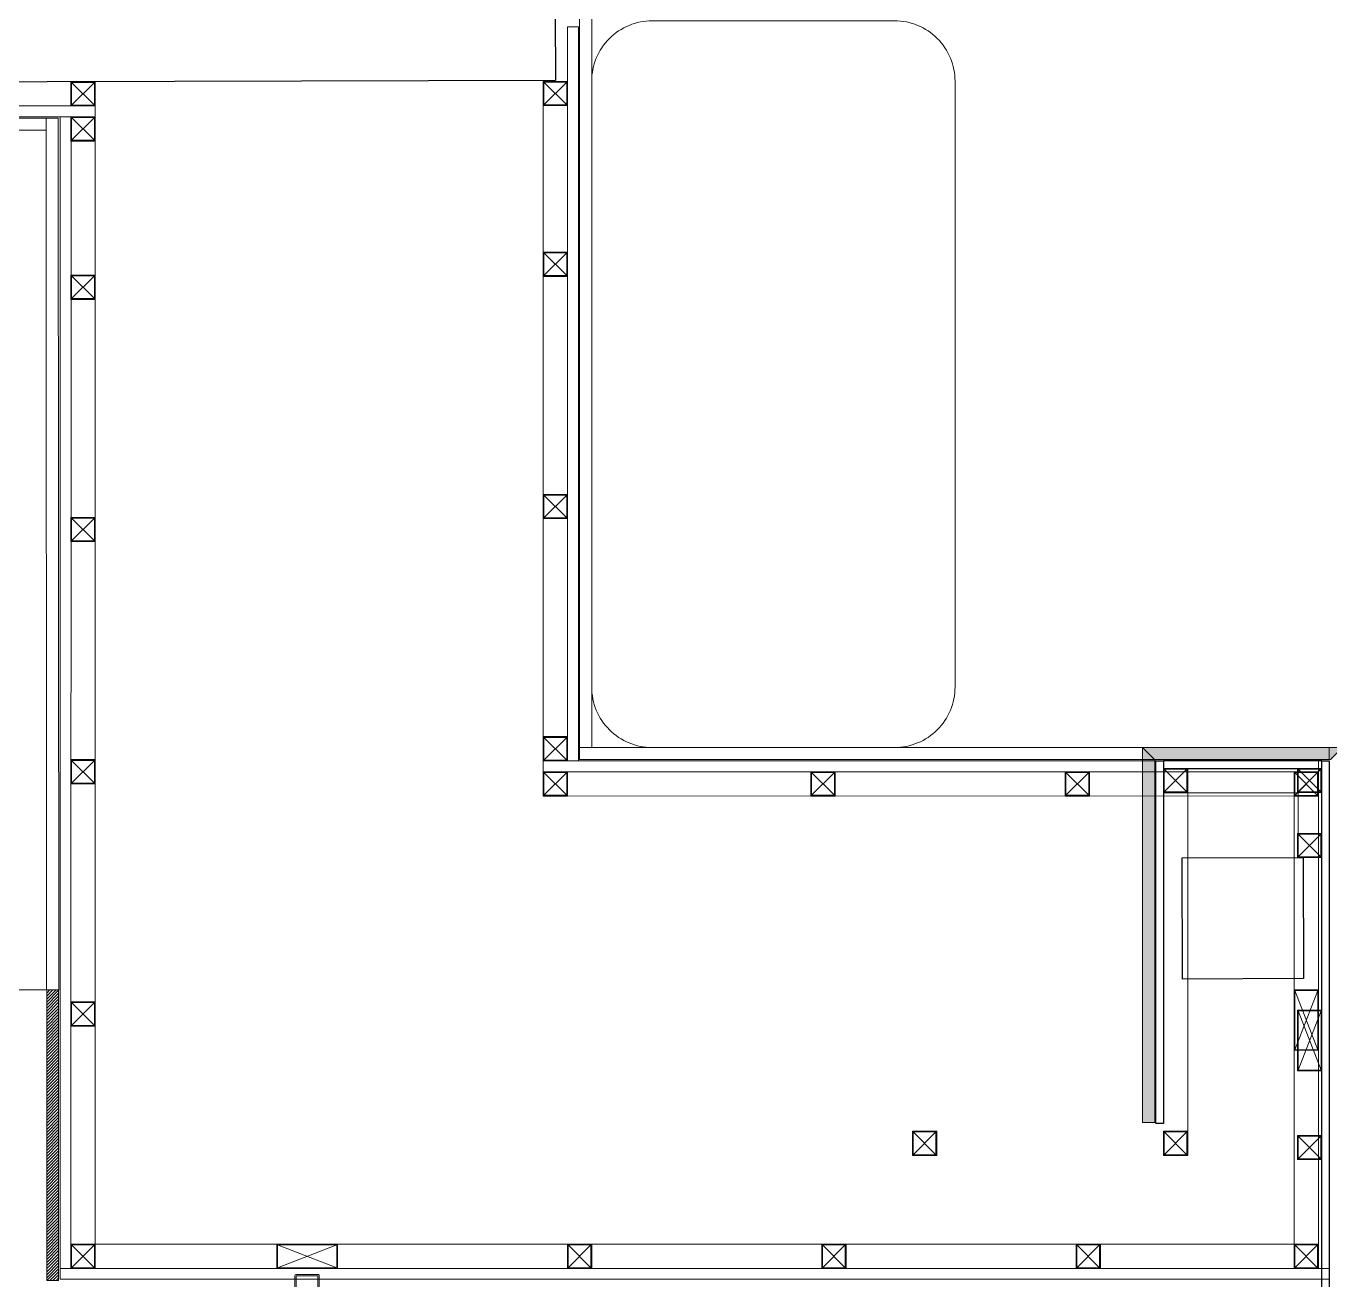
# Model space of a CAD drawing. Header units: centimetres. Extents: x 5488 to 20269, y -31398 to -19684.
# Drawn here: x 6907.9 to 7123.2, y -23135.5 to -22928.5 of the extents above; entities that cross this region are included whole.
import ezdxf

# ---------------------------------------------------------------- set-up
doc = ezdxf.new("R2010")
doc.units = ezdxf.units.CM
doc.linetypes.add('HIDDEN', pattern=[9.525, 6.35, -3.175])
for name, color, linetype, lineweight in [('CRC_olcu_dıs', 201, 'Continuous', 20), ('xxx_Auto_Duvar_Duvar Plan Kesit', 7, 'Continuous', 30), ('xxx_Auto_Element_Dograma Metal', 211, 'Continuous', 20), ('xxx_Auto_Kaplama_Ahşap', 34, 'Continuous', 0), ('xxx_Auto_Kaplama_Ahşap Tarama', 16, 'Continuous', 5), ('xxx_Auto_Kaplama_Aluminyum', 133, 'Continuous', 13), ('xxx_Auto_Kaplama_Doğal Taş', 43, 'Continuous', 13), ('xxx_Auto_Kaplama_Mermer', 43, 'Continuous', 13), ('xxx_Auto_Kaplama_Tavan Alcipan', 8, 'Continuous', 13), ('xxx_Auto_Konstruksiyon_Metal', 141, 'Continuous', 0), ('xxx_Auto_Olcu_Ic', 33, 'Continuous', 9), ('xxx_Auto_Tasiyici_Betonarme', 1, 'Continuous', 30), ('xxx_Auto_Tefris_Silik', 252, 'Continuous', 13)]:
    doc.layers.add(name, color=color, linetype=linetype, lineweight=lineweight)
doc.layers.add('xxx_Auto_Kaplama_Mermer Tarama', color=7, linetype='Continuous', lineweight=0, true_color=0xadadad)
doc.layers.add('xxx_Autoxxx_Auto_Duvar_Alcipan', color=51, linetype='Continuous')

# ---------------------------------------------------------------- blocks, each defined once
blk = doc.blocks.new('dkm_20_20')
at = {"layer": 'xxx_Auto_Tasiyici_Betonarme'}
blk.add_lwpolyline([(-10, 10), (10, 10), (10, -10), (-10, -10)], close=True, dxfattribs=at)
blk = doc.blocks.new('A$Cb3d25d0a')
at = {"layer": 'xxx_Auto_Konstruksiyon_Metal', "lineweight": 20}
h = blk.add_hatch(color=256, dxfattribs=at)
h.dxf.hatch_style = 1
h.paths.add_polyline_path([(2, 2), (2, -2), (-2, -2), (-2, 2)])
h.paths.add_polyline_path([(1.88, 1.88), (-1.88, 1.88), (-1.88, -1.88), (1.88, -1.88)], flags=16)
for points in [[(2, -2), (2, 2), (-2, 2), (-2, -2)], [(1.88, -1.88), (1.88, 1.88), (-1.88, 1.88), (-1.88, -1.88)]]:
    blk.add_lwpolyline(points, close=True, dxfattribs=at)
for points in [[(1.88, -1.88), (-1.88, 1.88)], [(1.88, 1.88), (-1.88, -1.88)]]:
    blk.add_lwpolyline(points, dxfattribs=at)
blk = doc.blocks.new('2411-X')
for p, q in [((3.1, 19.8), (4.8, 21.6)), ((1.5, 17), (0, 17)), ((0, 17), (0, 0)), ((0, 0), (15, 0)), ((1.5, 16.5), (1.5, 17)), ((4.1, 16.5), (1.5, 16.5)), ((1.5, 1.5), (1.5, 15)), ((1.5, 15), (4.6, 15)), ((12.5, 1.5), (1.5, 1.5)), ((4.1, 19.2), (3.1, 19.8)), ((4.1, 19.2), (4.1, 16.5)), ((5.6, 16), (5.6, 21.2)), ((17.5, 21.5), (12.5, 10.1)), ((12.5, 9.5), (12.5, 10.1)), ((12.5, 9.5), (12.5, 1.5)), ((18, 19.2), (14, 9.5)), ((14, 1.5), (14, 9.5)), ((15, 1.5), (14, 1.5)), ((15, 1.5), (15, 0)), ((19, 19.2), (18, 19.2)), ((19, 19.2), (18.5, 21.5))]:
    blk.add_line(p, q)
for centre, radius, start, end in [((5.1, 21.2), 0.498, 359.4768, 127.3931), ((18, 21.5), 0.5, 0, 180), ((4.6, 16), 1, 270, 0)]:
    blk.add_arc(centre, radius, start, end)
blk = doc.blocks.new('Alm frame 1')
at = {"layer": 'xxx_Auto_Element_Dograma Metal'}
for p, q in [((5460.98, -20303.61), (5457.63, -20298.16)), ((5457.63, -20303.61), (5460.98, -20298.16)), ((5457.72, -20300.68), (5455.94, -20300.68)), ((5457.72, -20301.2), (5455.94, -20301.2)), ((5457.72, -20300.64), (5455.97, -20300.64)), ((5457.72, -20301.24), (5455.97, -20301.24)), ((5457.05, -20300.64), (5457.13, -20301.24)), ((5457.15, -20300.64), (5457.23, -20301.24)), ((5457.24, -20300.64), (5457.32, -20301.24)), ((5457.34, -20300.64), (5457.42, -20301.24)), ((5457.44, -20300.64), (5457.52, -20301.24)), ((5457.54, -20300.64), (5457.62, -20301.24)), ((5457.64, -20300.64), (5457.72, -20301.24)), ((5457.92, -20300.44), (5457.72, -20300.64)), ((5457.72, -20301.24), (5457.72, -20300.64)), ((5457.92, -20301.44), (5457.72, -20301.24)), ((5457.92, -20300.44), (5457.92, -20301.44)), ((5457.92, -20300.44), (5457.97, -20300.44)), ((5457.97, -20300.44), (5457.97, -20301.44)), ((5461.25, -20301.68), (5461.25, -20300.1)), ((5461.25, -20301.68), (5461.58, -20300.1)), ((5461.58, -20301.68), (5461.25, -20300.1)), ((5461.58, -20300.1), (5461.25, -20300.1)), ((5461.58, -20301.68), (5461.58, -20300.1)), ((5457.92, -20301.44), (5457.97, -20301.44)), ((5461.25, -20301.68), (5461.58, -20301.68))]:
    blk.add_line(p, q, dxfattribs=at)
blk.add_lwpolyline([(5456.84, -20299.03, 0.414214), (5456.64, -20298.83), (5454.04, -20298.83, 0.414214), (5453.84, -20299.03), (5453.84, -20302.63, 0.414214), (5454.04, -20302.83), (5456.64, -20302.83, 0.414214), (5456.84, -20302.63)], format="xyb", close=True, dxfattribs=at)
for points in [[(5456.64, -20299.03), (5456.64, -20302.63), (5454.04, -20302.63), (5454.04, -20299.03)], [(5460.98, -20298.16), (5457.63, -20298.16), (5457.63, -20303.61), (5460.98, -20303.61)], [(5463.09, -20299.3), (5462.99, -20299.28), (5462.83, -20299.32), (5462.67, -20299.4), (5462.34, -20299.62), (5462.3, -20299.66), (5462.32, -20299.68), (5462.34, -20299.68), (5462.75, -20299.49), (5462.85, -20299.48), (5462.97, -20299.51), (5463.02, -20299.56), (5463.07, -20299.59), (5463.11, -20299.64), (5463.15, -20299.67), (5463.2, -20299.69), (5463.22, -20299.67), (5463.2, -20299.64), (5463.17, -20299.61), (5463.16, -20299.58), (5463.17, -20299.56), (5463.28, -20299.58), (5463.42, -20299.6), (5463.56, -20299.64), (5463.72, -20299.67), (5463.77, -20299.69), (5463.8, -20299.69), (5463.82, -20299.67), (5463.82, -20299.64), (5463.8, -20299.6), (5463.5, -20299.2), (5463.44, -20299.2), (5463.44, -20299.42), (5463.22, -20299.42), (5463.12, -20299.33), (5463.11, -20299.32)], [(5463.1, -20302.48), (5463, -20302.5), (5462.84, -20302.46), (5462.68, -20302.38), (5462.35, -20302.16), (5462.31, -20302.12), (5462.33, -20302.1), (5462.35, -20302.1), (5462.76, -20302.29), (5462.86, -20302.3), (5462.98, -20302.27), (5463.03, -20302.22), (5463.08, -20302.19), (5463.12, -20302.14), (5463.16, -20302.11), (5463.21, -20302.09), (5463.23, -20302.11), (5463.21, -20302.14), (5463.18, -20302.17), (5463.17, -20302.2), (5463.18, -20302.22), (5463.29, -20302.2), (5463.43, -20302.18), (5463.57, -20302.14), (5463.73, -20302.11), (5463.78, -20302.09), (5463.81, -20302.09), (5463.83, -20302.11), (5463.83, -20302.14), (5463.81, -20302.18), (5463.51, -20302.58), (5463.45, -20302.58), (5463.45, -20302.36), (5463.23, -20302.36), (5463.13, -20302.45), (5463.12, -20302.46)]]:
    blk.add_lwpolyline(points, close=True, dxfattribs=at)
blk.add_lwpolyline([(5457.34, -20301.28), (5457.34, -20301.69), (5456.84, -20301.69), (5456.84, -20301.99, 0.414214), (5456.94, -20302.09), (5457.04, -20302.09), (5457.04, -20301.89), (5457.34, -20301.89), (5457.34, -20303.69), (5457.04, -20303.69), (5457.04, -20303.49), (5456.94, -20303.49, 0.414214), (5456.84, -20303.59), (5456.84, -20303.89), (5459.29, -20303.89), (5461.74, -20303.89), (5461.74, -20303.59, 0.414214), (5461.64, -20303.49), (5461.54, -20303.49), (5461.54, -20303.69), (5461.24, -20303.69), (5461.24, -20301.89), (5461.54, -20301.89), (5461.54, -20302.09), (5461.64, -20302.09, 0.414214), (5461.74, -20301.99), (5461.74, -20301.69), (5461.24, -20301.69), (5461.24, -20300.92), (5461.21, -20300.89), (5461.24, -20300.86), (5461.24, -20300.09), (5461.74, -20300.09), (5461.74, -20299.79, 0.414214), (5461.64, -20299.69), (5461.54, -20299.69), (5461.54, -20299.89), (5461.24, -20299.89), (5461.24, -20298.09), (5461.54, -20298.09), (5461.54, -20298.29), (5461.64, -20298.29, 0.414214), (5461.74, -20298.19), (5461.74, -20297.89), (5459.29, -20297.89), (5456.84, -20297.89), (5456.84, -20298.19, 0.414214), (5456.94, -20298.29), (5457.04, -20298.29), (5457.04, -20298.09), (5457.34, -20298.09), (5457.34, -20299.89), (5457.04, -20299.89), (5457.04, -20299.69), (5456.94, -20299.69, 0.414214), (5456.84, -20299.79), (5456.84, -20300.09), (5457.34, -20300.09), (5457.34, -20300.57)], format="xyb", dxfattribs=at)
blk.add_lwpolyline([(5457.54, -20301.43), (5457.54, -20303.69), (5459.29, -20303.69), (5461.04, -20303.69), (5461.04, -20300.89), (5461.04, -20298.09), (5459.29, -20298.09), (5457.54, -20298.09), (5457.54, -20301.43)], dxfattribs=at)
at = {"layer": 'xxx_Auto_Element_Dograma Metal', "rotation": 90}
for p, xscale, yscale, zscale in [((5463.44, -20297.89, -0.3), -0.1000000000058208, 0.0999999999985448, 0.1000000000000227), ((5463.44, -20303.89, -0.3), 0.1000000000058208, 0.1000000000058208, 0.1000000000058208)]:
    blk.add_blockref('2411-X', p, dxfattribs=dict(at, xscale=xscale, yscale=yscale, zscale=zscale))
blk = doc.blocks.new('4X10 PROFİL')
at = {"layer": 'xxx_Auto_Konstruksiyon_Metal'}
h = blk.add_hatch(color=256, dxfattribs=at)
h.dxf.hatch_style = 1
h.paths.add_polyline_path([(6769.8, -31068.3), (6669.8, -31068.3), (6669.8, -31108.3), (6769.8, -31108.3)])
h.paths.add_polyline_path([(6768.8, -31107.3), (6670.8, -31107.3), (6670.8, -31069.3), (6768.8, -31069.3)], flags=16)
for p, q in [((6670.8, -31069.3), (6768.8, -31107.3)), ((6768.8, -31069.3), (6670.8, -31107.3))]:
    blk.add_line(p, q, dxfattribs=at)
for points in [[(6669.8, -31068.3), (6769.8, -31068.3), (6769.8, -31108.3), (6669.8, -31108.3)], [(6670.8, -31069.3), (6768.8, -31069.3), (6768.8, -31107.3), (6670.8, -31107.3)]]:
    blk.add_lwpolyline(points, close=True, dxfattribs=at)

msp = doc.modelspace()

# ---------------------------------------------------------------- hatches: boundary and pattern name
at = {"layer": 'xxx_Auto_Kaplama_Ahşap Tarama'}
h = msp.add_hatch(dxfattribs=at)
h.set_pattern_fill('JIS_WOOD', color=256, scale=0.5)
h.set_pattern_definition([(45, (6644.37037, -20840.0292), (-0.25, 0.25), [])])
h.paths.add_polyline_path([(6911.29, -23135.57), (6913.26, -23135.57), (6913.26, -23087.57), (6911.29, -23087.57)])
at = {"layer": 'xxx_Auto_Kaplama_Mermer Tarama'}
h = msp.add_hatch(dxfattribs=at)
h.set_pattern_fill('AR-CONC', color=241, scale=0.01)
h.paths.add_polyline_path([(7092.26, -23109.47), (7094.26, -23109.47), (7094.26, -23049.58), (7092.26, -23047.57)])
h.paths.add_polyline_path([(7092.26, -23047.58), (7125.29, -23047.57), (7123.29, -23049.57), (7094.26, -23049.58)])

# ---------------------------------------------------------------- linework, layer by layer
at = {"layer": 'xxx_Auto_Duvar_Duvar Plan Kesit'}
msp.add_lwpolyline([(6848.63, -22926.86), (6995.27, -22926.35), (6995.31, -22937.44), (6848.42, -22937.8), (6803.45, -22937.95), (6535, -22940.27), (6535.11, -22928.75), (6535.04, -22926.89), (6535.01, -22923), (6544.34, -22922.94), (6544.43, -22927.36), (6803.88, -22926.73), (6803.88, -22926.73)], dxfattribs=at)
at = {"layer": 'xxx_Auto_Kaplama_Ahşap'}
msp.add_lwpolyline([(7011.29, -23047.57), (7051.29, -23047.57, 0.414214), (7061.29, -23037.57), (7061.29, -22937.57, 0.414214), (7051.29, -22927.57), (7011.29, -22927.57, 0.414214), (7001.29, -22937.57), (7001.29, -23037.57, 0.414214)], format="xyb", close=True, dxfattribs=at)
msp.add_lwpolyline([(6911.29, -23087.57), (6913.26, -23087.57), (6913.26, -23135.57), (6911.29, -23135.57)], close=True, dxfattribs=at)
at = {"layer": 'xxx_Auto_Kaplama_Doğal Taş'}
for points in [[(7001.29, -23047.57), (6999.29, -23047.57), (6999.29, -22926.35), (7001.29, -22926.35)], [(6527.02, -22945.63), (6527.02, -22943.63), (6911.2, -22943.63), (6911.2, -22945.63)], [(6913.28, -23087.57), (6911.28, -23087.57), (6911.2, -22943.63), (6913.2, -22943.63)], [(6999.29, -23049.57), (6999.29, -23047.57), (7123.09, -23047.57), (7123.09, -23049.57)]]:
    msp.add_lwpolyline(points, close=True, dxfattribs=at)
at = {"layer": 'xxx_Auto_Kaplama_Mermer'}
msp.add_lwpolyline([(7092.26, -23047.58), (7125.29, -23047.57), (7123.29, -23049.57), (7094.26, -23049.58)], close=True, dxfattribs=at)
at = {"layer": 'xxx_Auto_Kaplama_Tavan Alcipan'}
for points in [[(6999.09, -22928.55), (6999.09, -23049.77), (6997.29, -23049.77), (6997.29, -22928.55)], [(6529.22, -22943.43), (6919.29, -22943.43), (6919.29, -22941.63), (6529.22, -22941.63)], [(6915.31, -22943.43), (6915.29, -23133.57), (6913.49, -23133.57), (6913.51, -22943.43)], [(6993.29, -23051.58), (7121.29, -23051.58), (7121.29, -23049.77), (6993.29, -23049.77)], [(7123.09, -23049.77), (7123.09, -23133.57), (7121.29, -23133.57), (7121.29, -23049.77)], [(6913.49, -23133.57), (7123.09, -23133.57), (7123.09, -23135.37), (6913.49, -23135.37)]]:
    msp.add_lwpolyline(points, close=True, dxfattribs=at)
at = {"layer": 'xxx_Auto_Konstruksiyon_Metal'}
for points in [[(6919.29, -22937.63), (6919.29, -23129.57), (6999.29, -23129.57), (7117.29, -23129.57), (7117.29, -23055.59), (6993.29, -23055.54), (6993.29, -22937.59)], [(7117.96, -23061.74), (7117.96, -23055.03), (7099.71, -23055.03), (7099.75, -23110.92)]]:
    msp.add_lwpolyline(points, dxfattribs=at)
at = {"layer": 'xxx_Auto_Olcu_Ic'}
msp.add_lwpolyline([(7092.26, -23109.47), (7094.26, -23109.47), (7094.26, -23049.58), (7092.26, -23047.57)], close=True, dxfattribs=at)
at = {"layer": 'xxx_Auto_Tefris_Silik', "linetype": 'HIDDEN'}
msp.add_lwpolyline([(6911.28, -23087.57), (6147.6, -23089.41)], dxfattribs=at)
at = {"layer": 'xxx_Autoxxx_Auto_Duvar_Alcipan'}
for points in [[(7095.71, -23049.78), (7095.71, -23109.67), (7094.46, -23109.67), (7094.46, -23049.78)], [(7095.71, -23051.03), (7121.84, -23051.02), (7121.84, -23049.77), (7095.71, -23049.78)], [(7123.09, -23049.77), (7123.09, -23140.02), (7121.84, -23140.02), (7121.84, -23049.77)]]:
    msp.add_lwpolyline(points, close=True, dxfattribs=at)

# ---------------------------------------------------------------- block references
at = {"layer": 'CRC_olcu_dıs'}
for rotation in [0.217150985677557, 0.217150985677557, 0.2171509856774714, 0.2171509856774714]:
    msp.add_blockref('dkm_20_20', (7108.82, -23075.77), dxfattribs=dict(at, rotation=rotation))
at = {"layer": 'xxx_Auto_Kaplama_Aluminyum', "rotation": 270}
msp.add_blockref('Alm frame 1', (27255.12, -17680.73), dxfattribs=at)
at = {"layer": 'xxx_Auto_Konstruksiyon_Metal', "color": 0}
for p in [(6917.29, -22939.63), (6995.29, -22939.59), (6917.29, -22945.43), (6995.29, -22967.77), (6917.29, -22971.57), (6995.29, -23007.77), (6917.29, -23011.57), (6995.29, -23047.77), (6917.29, -23051.57), (7119.29, -23053.59), (6917.29, -23091.57), (6917.29, -23131.57), (6999.29, -23131.57), (7041.29, -23131.57), (7083.29, -23131.57), (7119.29, -23131.57)]:
    msp.add_blockref('A$Cb3d25d0a', p, dxfattribs=at)
at = {"layer": 'xxx_Auto_Konstruksiyon_Metal', "color": 0, "xscale": -1, "rotation": 180}
for p in [(6995.29, -23053.58), (7039.49, -23053.58), (7081.49, -23053.58)]:
    msp.add_blockref('A$Cb3d25d0a', p, dxfattribs=at)
at = {"layer": 'xxx_Auto_Konstruksiyon_Metal'}
for p in [(7097.71, -23053.03), (7119.84, -23053.02), (7119.84, -23063.74), (7119.84, -23113.6)]:
    msp.add_blockref('A$Cb3d25d0a', p, dxfattribs=at)
at = {"layer": 'xxx_Auto_Konstruksiyon_Metal', "xscale": 0.1, "yscale": 0.1, "zscale": 0.1, "rotation": 270}
for p in [(10228.12, -22420.58), (10228.68, -22423.96)]:
    msp.add_blockref('4X10 PROFİL', p, dxfattribs=at)
at = {"layer": 'xxx_Auto_Konstruksiyon_Metal', "xscale": -1, "rotation": 180}
for p in [(7056.26, -23112.92), (7097.71, -23112.92)]:
    msp.add_blockref('A$Cb3d25d0a', p, dxfattribs=at)
at = {"layer": 'xxx_Auto_Konstruksiyon_Metal', "xscale": 0.1, "yscale": 0.1, "zscale": 0.1}
msp.add_blockref('4X10 PROFİL', (6282.31, -20022.73), dxfattribs=at)

doc.saveas('drawing.dxf')
